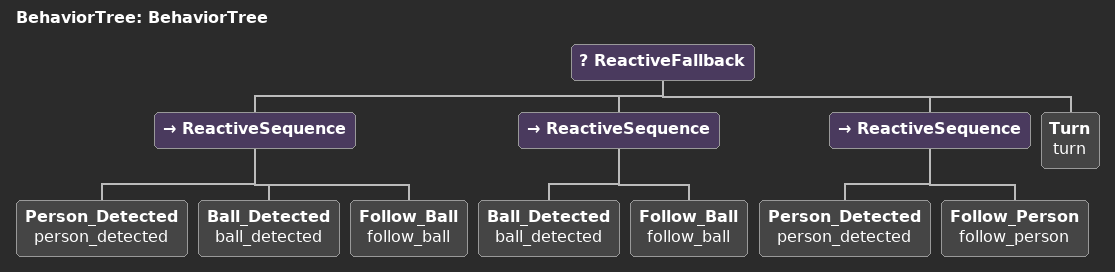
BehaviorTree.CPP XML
<?xml version="1.0"?>
<root main_tree_to_execute="BehaviorTree">
    <BehaviorTree ID="BehaviorTree">
        <ReactiveFallback>
            <ReactiveSequence>
                <Person_Detected name="person_detected"/>
                <Ball_Detected name="ball_detected"/>
                <Follow_Ball name="follow_ball"/>
            </ReactiveSequence>
            <ReactiveSequence>
                <Ball_Detected name="ball_detected"/>
                <Follow_Ball name="follow_ball"/>
            </ReactiveSequence>
            <ReactiveSequence>
                <Person_Detected name="person_detected"/>
                <Follow_Person name="follow_person"/>
            </ReactiveSequence>
            <Turn name="turn"/>
        </ReactiveFallback>
    </BehaviorTree>
</root>
